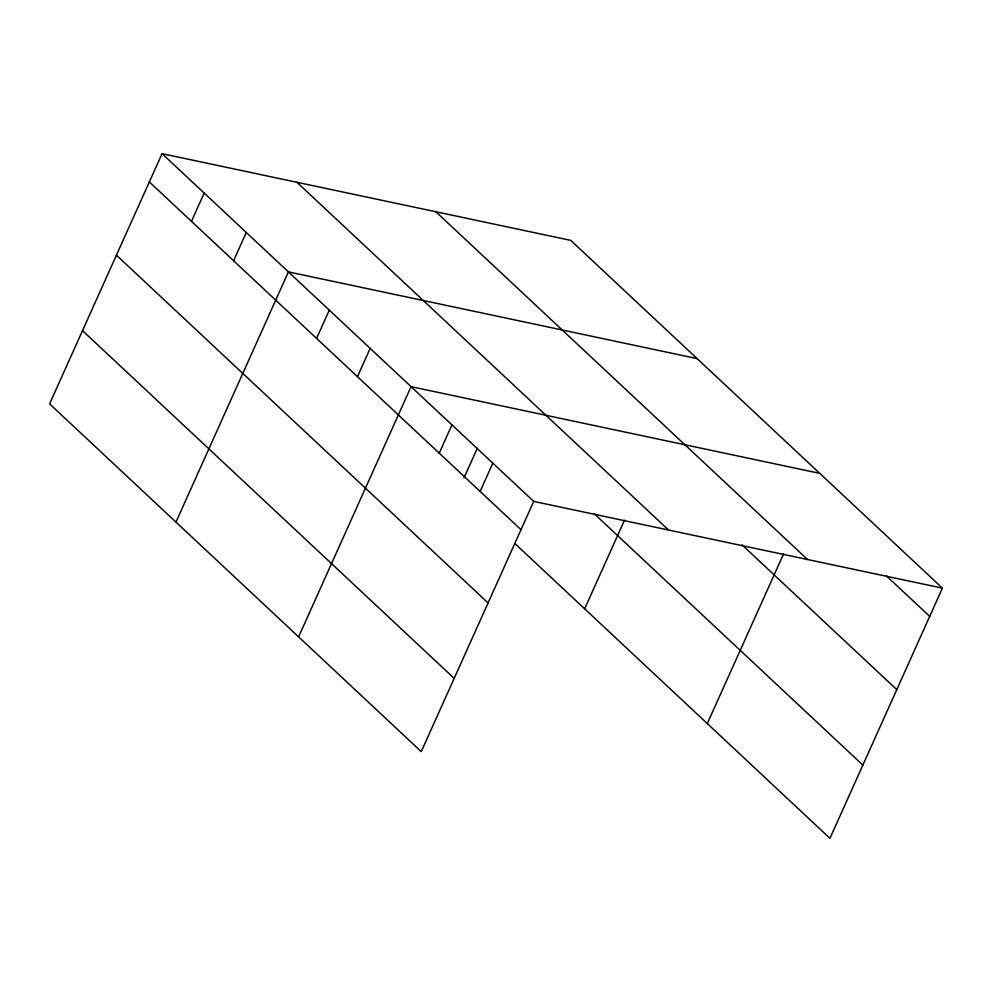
<?xml version="1.0" encoding="UTF-8"?>
<svg xmlns="http://www.w3.org/2000/svg" width="992" height="992" viewBox="0 0 992 992"><rect width="100%" height="100%" fill="white"/><g stroke="black" fill="none" stroke-linecap="round" stroke-linejoin="round"><path stroke-width="1.49" d="M162.056 153.661L49.6 403.868L421.253 751.626L533.708 501.406L162.056 153.661L570.747 240.374L942.4 588.132L829.944 838.339L514.823 543.48M191.468 221.352L204.166 193.068M233.591 260.76L246.289 232.488M175.968 522.102L288.412 271.895L697.103 358.608M316.584 338.421L329.294 310.149M357.467 376.675L370.177 348.403M298.617 636.864L411.06 386.657L819.752 473.37M439.233 453.183L451.943 424.898M463.983 477.921L477.276 448.334M480.116 491.437L492.826 463.152M584.66 608.828L624.476 520.217M707.308 723.577L783.63 553.759M533.708 501.406L942.4 588.132M886.6 576.079L929.69 616.404M435.872 211.767L807.538 559.513M742.09 544.906L896.78 689.638M296.918 182.28L668.571 530.026M594.295 513.806L862.866 765.105M149.346 181.933L520.998 529.678M116.424 255.18L488.089 602.925M82.51 330.634L454.175 678.379"/></g></svg>
